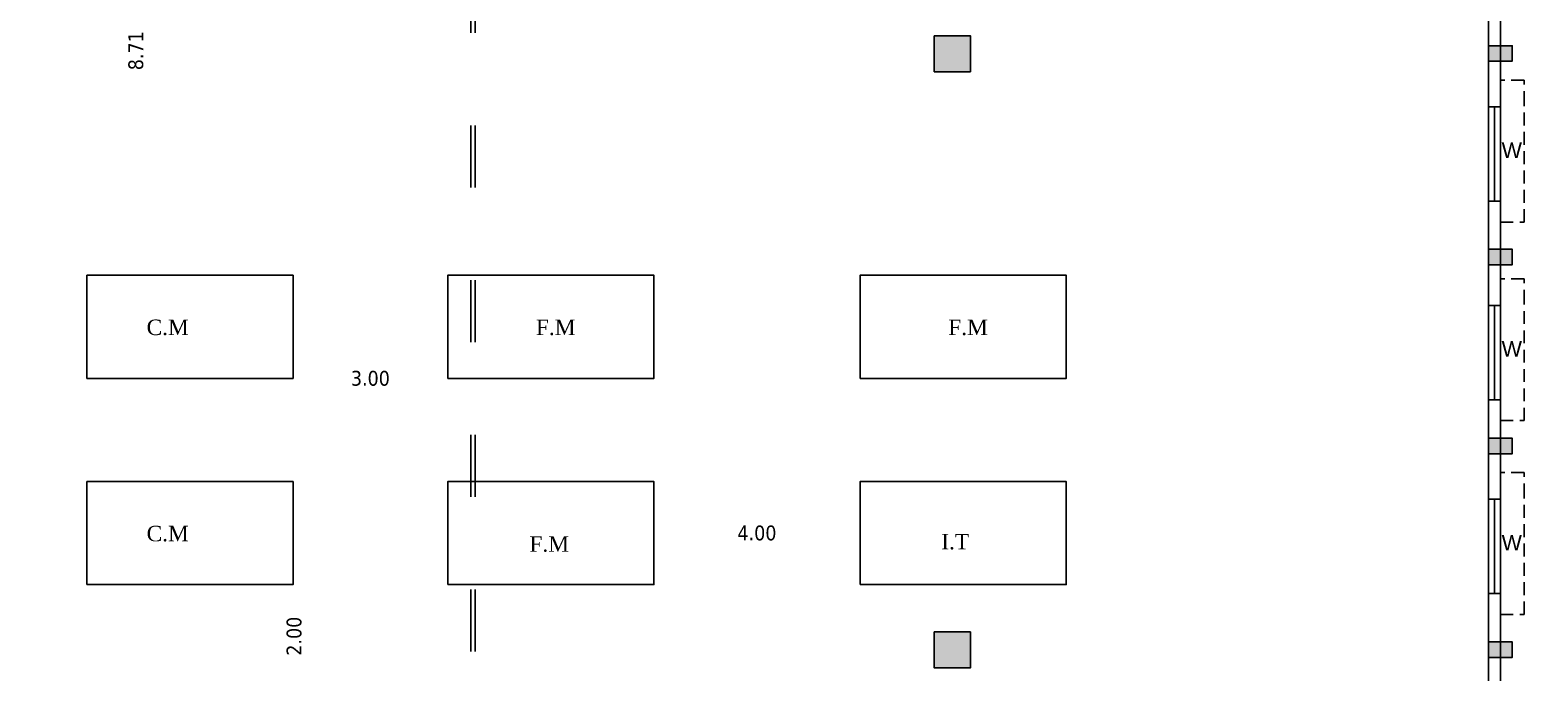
# Model space of a CAD drawing. Header units: metres. Extents: x 2292 to 2697, y 2134 to 2248.
# Drawn here: x 2525.07 to 2554.06, y 2155.24 to 2167.69 of the extents above; entities that cross this region are included whole.
import ezdxf

# ---------------------------------------------------------------- set-up
doc = ezdxf.new("R2010")
doc.units = ezdxf.units.M
doc.linetypes.add('ACAD_ISO03W100', pattern=[30, 12, -18])
doc.linetypes.add('DASHED', pattern=[0.75, 0.5, -0.25])
for name, color, linetype in [('BLK_1_COVERED_AREA', 140, 'Continuous'), ('BLK_1_FLR_1_REGULAR_ROOM_1', 4, 'Continuous'), ('WORKSHOP_AREA', 121, 'Continuous')]:
    doc.layers.add(name, color=color, linetype=linetype)
doc.layers.add('BLK_1_FLR_1_BLT_UP_AREA', color=45, linetype='Continuous', plot=False)
doc.styles.add('CODE', font='tahoma.ttf')
doc.styles.add('DIM', font='swissc.ttf')
doc.styles.get("Standard").update_dxf_attribs({"font": 'arial.ttf'})
doc.dimstyles.new('Din', dxfattribs={"dimscale": 0, "dimtxt": 0.25, "dimasz": 0.1, "dimexe": 0.15, "dimexo": 0.15, "dimgap": 0.03, "dimtad": 0, "dimzin": 0, "dimdsep": 46, "dimtxsty": 'DIM', "dimblk": 'ARCHTICK', "dimcen": 0.09, "dimdle": 0.15, "dimse1": 1, "dimse2": 1, "dimclrd": 256, "dimclre": 256, "dimclrt": 7, "dimadec": 0, "dimazin": 3, "dimtfac": 1, "dimtofl": 0, "dimtmove": 1, "dimatfit": 3, "dimfxl": 0, "dimtolj": 1, "dimtzin": 0, "dimarcsym": 0})

# ---------------------------------------------------------------- blocks, each defined once
blk = doc.blocks.new('*D480')
at = {"layer": 'Defpoints', "color": 0}
for p in [(2530.179, 2156.934), (2530.2, 2156.934), (2530.179, 2154.934)]:
    blk.add_point(p, dxfattribs=at)
at = {"insert": (2530.2, 2155.934), "char_height": 0.288, "attachment_point": 5, "rotation": 90, "style": 'CODE'}
blk.add_mtext('\\A1;2.00', dxfattribs=at)
blk = doc.blocks.new('*D482')
at = {"layer": 'Defpoints', "color": 0}
for p in [(2537.179, 2158.934), (2541.179, 2158.934), (2541.179, 2157.934)]:
    blk.add_point(p, dxfattribs=at)
at = {"insert": (2539.179, 2157.934), "char_height": 0.288, "attachment_point": 5, "style": 'CODE'}
blk.add_mtext('\\A1;4.00', dxfattribs=at)
blk = doc.blocks.new('*D483')
at = {"layer": 'Defpoints', "color": 0}
for p in [(2530.179, 2160.934), (2533.179, 2160.934), (2533.179, 2160.934)]:
    blk.add_point(p, dxfattribs=at)
at = {"insert": (2531.679, 2160.934), "char_height": 0.288, "attachment_point": 5, "style": 'CODE'}
blk.add_mtext('\\A1;3.00', dxfattribs=at)
blk = doc.blocks.new('*D487')
at = {"layer": 'Defpoints', "color": 0}
for p in [(2526.299, 2171.648), (2526.299, 2162.934), (2527.131, 2162.934)]:
    blk.add_point(p, dxfattribs=at)
at = {"insert": (2527.131, 2167.291), "char_height": 0.288, "attachment_point": 5, "rotation": 90, "style": 'CODE'}
blk.add_mtext('\\A1;8.71', dxfattribs=at)

msp = doc.modelspace()

# ---------------------------------------------------------------- hatches: boundary and pattern name
h = msp.add_hatch(color=256)
h.dxf.hatch_style = 1
h.paths.add_polyline_path([(2542.61877, 2166.88169), (2543.31877, 2166.88169), (2543.31877, 2167.58169), (2542.61877, 2167.58169)])
h = msp.add_hatch(color=256)
h.dxf.hatch_style = 1
h.paths.add_polyline_path([(2553.3721, 2167.38798), (2553.3721, 2167.08798), (2553.8321, 2167.08798), (2553.8321, 2167.38798)])
h = msp.add_hatch(color=256)
h.dxf.hatch_style = 1
h.paths.add_polyline_path([(2553.3721, 2163.43798), (2553.3721, 2163.13798), (2553.8321, 2163.13798), (2553.8321, 2163.43798)])
h = msp.add_hatch(color=256)
h.dxf.hatch_style = 1
h.paths.add_polyline_path([(2553.3721, 2159.77298), (2553.3721, 2159.47298), (2553.8321, 2159.47298), (2553.8321, 2159.77298)])
h = msp.add_hatch(color=256)
h.dxf.hatch_style = 1
h.paths.add_polyline_path([(2542.61877, 2155.31669), (2543.31877, 2155.31669), (2543.31877, 2156.01669), (2542.61877, 2156.01669)])
h = msp.add_hatch(color=256)
h.dxf.hatch_style = 1
h.paths.add_polyline_path([(2553.3721, 2155.82298), (2553.3721, 2155.52298), (2553.8321, 2155.52298), (2553.8321, 2155.82298)])

# ---------------------------------------------------------------- linework, layer by layer
at = {"linetype": 'ACAD_ISO03W100', "ltscale": 0.1}
for p, q in [((2533.62998, 2189.83798), (2533.62998, 2146.05798)), ((2533.70998, 2189.83798), (2533.70998, 2146.05798))]:
    msp.add_line(p, q, dxfattribs=at)
for p, q in [((2553.4871, 2164.37092), (2553.4871, 2166.20092)), ((2553.4871, 2160.51809), (2553.4871, 2162.34809)), ((2553.4871, 2156.75977), (2553.4871, 2158.58977))]:
    msp.add_line(p, q)
msp.add_lwpolyline([(2524.16681, 2146.51798), (2539.63459, 2146.51798), (2553.3721, 2146.51798), (2553.3721, 2189.37798), (2513.8321, 2189.37798), (2513.8321, 2186.25798)])
for points in [[(2542.61877, 2167.58169), (2543.31877, 2167.58169), (2543.31877, 2166.88169), (2542.61877, 2166.88169)], [(2553.3721, 2167.38798), (2553.8321, 2167.38798), (2553.8321, 2167.08798), (2553.3721, 2167.08798)], [(2553.6021, 2166.20092), (2553.6021, 2164.37092), (2553.3721, 2164.37092), (2553.3721, 2166.20092)], [(2553.3721, 2163.43798), (2553.8321, 2163.43798), (2553.8321, 2163.13798), (2553.3721, 2163.13798)], [(2526.17889, 2160.93362), (2526.17889, 2162.93362), (2530.17889, 2162.93362), (2530.17889, 2160.93362)], [(2533.17889, 2160.93362), (2533.17889, 2162.93362), (2537.17889, 2162.93362), (2537.17889, 2160.93362)], [(2541.17889, 2160.93362), (2541.17889, 2162.93362), (2545.17889, 2162.93362), (2545.17889, 2160.93362)], [(2553.6021, 2162.34809), (2553.6021, 2160.51809), (2553.3721, 2160.51809), (2553.3721, 2162.34809)], [(2553.3721, 2159.77298), (2553.8321, 2159.77298), (2553.8321, 2159.47298), (2553.3721, 2159.47298)], [(2526.17889, 2156.93362), (2526.17889, 2158.93362), (2530.17889, 2158.93362), (2530.17889, 2156.93362)], [(2533.17889, 2156.93362), (2533.17889, 2158.93362), (2537.17889, 2158.93362), (2537.17889, 2156.93362)], [(2541.17889, 2156.93362), (2541.17889, 2158.93362), (2545.17889, 2158.93362), (2545.17889, 2156.93362)], [(2553.6021, 2158.58977), (2553.6021, 2156.75977), (2553.3721, 2156.75977), (2553.3721, 2158.58977)], [(2542.61877, 2156.01669), (2543.31877, 2156.01669), (2543.31877, 2155.31669), (2542.61877, 2155.31669)], [(2553.3721, 2155.82298), (2553.8321, 2155.82298), (2553.8321, 2155.52298), (2553.3721, 2155.52298)]]:
    msp.add_lwpolyline(points, close=True)
at = {"linetype": 'DASHED', "ltscale": 0.5}
for points in [[(2553.6021, 2164.42806), (2553.6021, 2163.96806), (2554.0621, 2163.96806), (2554.0621, 2166.25806), (2554.0621, 2166.71806), (2553.6021, 2166.71806), (2553.6021, 2166.25806)], [(2553.6021, 2160.57523), (2553.6021, 2160.11523), (2554.0621, 2160.11523), (2554.0621, 2162.40523), (2554.0621, 2162.86523), (2553.6021, 2162.86523), (2553.6021, 2162.40523)], [(2553.6021, 2156.8169), (2553.6021, 2156.3569), (2554.0621, 2156.3569), (2554.0621, 2158.6469), (2554.0621, 2159.1069), (2553.6021, 2159.1069), (2553.6021, 2158.6469)]]:
    msp.add_lwpolyline(points, dxfattribs=at)
at = {"layer": 'BLK_1_COVERED_AREA', "color": 140, "ltscale": 0.3}
msp.add_lwpolyline([(2513.6021, 2189.60798), (2513.6021, 2146.28798), (2553.6021, 2146.28798), (2553.6021, 2189.60798)], close=True, dxfattribs=at)
at = {"layer": 'BLK_1_FLR_1_BLT_UP_AREA', "color": 46, "lineweight": -2}
msp.add_lwpolyline([(2513.6021, 2189.60798), (2513.6021, 2146.28798), (2553.6021, 2146.28798), (2553.6021, 2189.60798)], close=True, dxfattribs=at)
at = {"layer": 'BLK_1_FLR_1_REGULAR_ROOM_1', "color": 4}
msp.add_lwpolyline([(2513.8321, 2183.06798), (2519.1807, 2183.06798), (2519.1807, 2189.37798), (2553.3721, 2189.37798), (2553.3721, 2152.52341), (2550.0221, 2152.50061), (2550.0221, 2149.47798), (2544.67349, 2149.47798), (2544.67349, 2146.51798), (2513.8321, 2146.51798), (2513.8321, 2159.47298), (2517.1821, 2159.47298), (2517.1821, 2165.33298), (2513.8321, 2165.33298)], close=True, dxfattribs=at)
at = {"layer": 'WORKSHOP_AREA', "color": 121}
msp.add_lwpolyline([(2513.8321, 2183.06798), (2519.1807, 2183.06798), (2519.1807, 2189.37798), (2553.3721, 2189.37798), (2553.3721, 2152.52341), (2550.0221, 2152.50061), (2550.0221, 2149.47798), (2544.67349, 2149.47798), (2544.67349, 2146.51798), (2513.8321, 2146.51798), (2513.8321, 2159.47298), (2517.1821, 2159.47298), (2517.1821, 2165.33298), (2513.8321, 2165.33298)], close=True, dxfattribs=at)

# ---------------------------------------------------------------- texts
at = {"char_height": 0.3, "attachment_point": 1}
for insert in [(2553.14846, 2165.51081), (2553.14846, 2161.65798), (2553.14846, 2157.89966)]:
    msp.add_mtext_dynamic_manual_height_columns('{\\W4.094743; }W', width=1.3393217, gutter_width=12.5, heights=[0], dxfattribs=dict(at, insert=insert))
at = {"linetype": 'DASHED', "ltscale": 0.3, "char_height": 0.3, "attachment_point": 1}
for s, width, insert in [('{\\fTimes New Roman|b0|i0|c0|p18; C.M}', 2.0571139, (2527.2246, 2162.07495)), ('{\\fTimes New Roman|b0|i0|c0|p18;F.M}', 1.9663961, (2534.89032, 2162.07495)), ('{\\fTimes New Roman|b0|i0|c0|p18;F.M}', 1.9663961, (2542.89032, 2162.07495)), ('{\\fTimes New Roman|b0|i0|c0|p18; C.M}', 2.0571139, (2527.2246, 2158.07495)), ('{\\fTimes New Roman|b0|i0|c0|p18;I.T}', 1.9663961, (2542.75423, 2157.91862)), ('{\\fTimes New Roman|b0|i0|c0|p18;F.M}', 1.9663961, (2534.76466, 2157.87116))]:
    msp.add_mtext_dynamic_manual_height_columns(s, width=width, gutter_width=1, heights=[0], dxfattribs=dict(at, insert=insert))

# ---------------------------------------------------------------- dimensions: what is measured, and where the dimension line sits
for p1, p2, distance, picture, middle in [((2526.29892, 2171.64811), (2526.29892, 2162.93362), 0.83199, '*D487', (2527.13092, 2167.29086)), ((2530.17889, 2160.93362), (2533.17889, 2160.93362), 0, '*D483', (2531.67889, 2160.93362)), ((2537.17889, 2158.93362), (2541.17889, 2158.93362), -1, '*D482', (2539.17889, 2157.93362)), ((2530.17889, 2154.93362), (2530.17889, 2156.93362), -0.02106, '*D480', (2530.19995, 2155.93362))]:
    dim = msp.add_aligned_dim(p1=p1, p2=p2, distance=distance, dimstyle='Din', override={"dimscale": 0.096, "dimtxt": 3, "dimasz": 2.5, "dimexe": 2.8, "dimgap": 1.75, "dimpost": '\\X', "dimtxsty": 'CODE', "dimsah": 1, "dimdle": 2.8, "dimse1": 1, "dimse2": 1, "dimsd1": 1, "dimsd2": 1, "dimclrt": 256, "dimtmove": 2, "dimfxl": 2.8, "dimfxlon": 1, "dimtfillclr": 2, "dimlwd": 65535})
    dim.commit()
    dim.dimension.update_dxf_attribs({"geometry": picture, "text_midpoint": middle})

doc.saveas('drawing.dxf')
